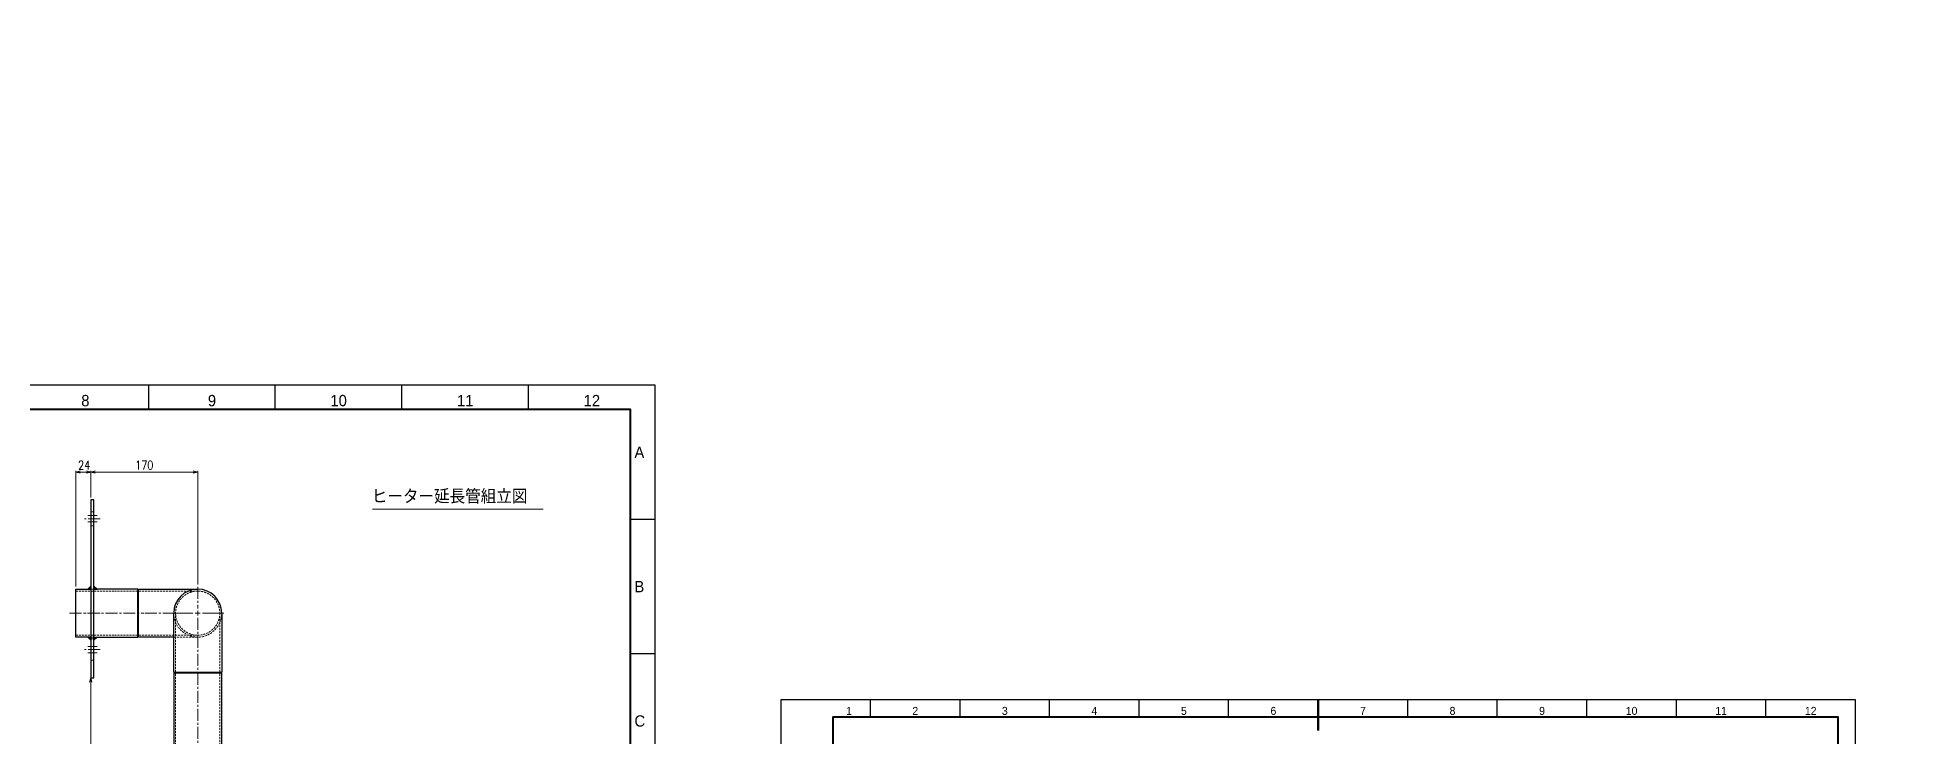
# Model space of a CAD drawing. Header units: millimetres. Extents: x 0 to 70370, y 0 to 11543.
# Drawn here: x 3318 to 6309, y 2103 to 3214 of the extents above; entities that cross this region are included whole.
import ezdxf
from ezdxf import colors
from ezdxf.entities.mleader import LeaderData, LeaderLine
from ezdxf.enums import TextEntityAlignment as Align
from ezdxf.math import Vec2, Vec3

# ---------------------------------------------------------------- set-up
doc = ezdxf.new("R2010")
doc.units = ezdxf.units.MM
doc.linetypes.add('CENTER2', pattern=[28.575, 19.05, -3.175, 3.175, -3.175])
doc.linetypes.add('HIDDEN2', pattern=[4.7625, 3.175, -1.5875])
for name, color, linetype, lineweight in [('01_外形線', 7, 'Continuous', 25), ('03_かくれ線', 6, 'HIDDEN2', 13), ('04_中心線', 1, 'CENTER2', 9), ('06_文字', 7, 'Continuous', 13), ('07_寸法線', 3, 'Continuous', 9), ('99_図枠', 7, 'Continuous', 40)]:
    doc.layers.add(name, color=color, linetype=linetype, lineweight=lineweight)
doc.styles.add('KSS_TXT', font='txt.shx', dxfattribs={"bigfont": 'extfont2.shx'})
doc.styles.get("Standard").update_dxf_attribs({"font": 'arial.ttf'})
doc.styles.add('寸法用', font='simplex.shx', dxfattribs={"width": 0.8, "bigfont": '@extfont2.shx'})
doc.styles.add('表題用', font='MS PGothic.ttf')
doc.dimstyles.new('機械製図用', dxfattribs={"dimtxt": 3.5, "dimasz": 3.5, "dimexe": 2, "dimexo": 0, "dimgap": 1.2, "dimtad": 1, "dimdsep": 46, "dimtxsty": '寸法用', "dimblk": 'OPEN30', "dimcen": 0, "dimclrd": 256, "dimclre": 256, "dimclrt": 7, "dimazin": 2, "dimtm": 1e-09, "dimtfac": 0.75, "dimtmove": 0, "dimatfit": 3, "dimldrblk": 'OPEN30', "dimfxl": 1, "dimlwd": -1, "dimlwe": -1, "dimarcsym": 0})

# ---------------------------------------------------------------- blocks, each defined once
blk = doc.blocks.new('*U2037')
at = {"layer": '04_中心線', "color": 0, "linetype": 'CENTER2', "transparency": 16777216}
for p, q in [((0, 7.63), (0, 41.65)), ((-41.65, 0), (-7.63, 0)), ((0, -41.65), (0, -7.63)), ((7.63, 0), (95.3, 0))]:
    blk.add_line(p, q, dxfattribs=at)
at = {"layer": '04_中心線', "color": 0, "linetype": 'Continuous', "transparency": 16777216}
for p, q in [((0, -3.815), (0, 3.815)), ((-3.815, 0), (3.815, 0))]:
    blk.add_line(p, q, dxfattribs=at)
blk = doc.blocks.new('*U2038')
at = {"layer": '04_中心線', "color": 0, "linetype": 'CENTER2', "transparency": 16777216}
for p, q in [((0, 7.63), (0, 41.65)), ((-41.65, 0), (-7.63, 0)), ((7.63, 0), (95.3, 0)), ((0, -41.65), (0, -7.63))]:
    blk.add_line(p, q, dxfattribs=at)
at = {"layer": '04_中心線', "color": 0, "linetype": 'Continuous', "transparency": 16777216}
for p, q in [((-3.815, 0), (3.815, 0)), ((0, -3.815), (0, 3.815))]:
    blk.add_line(p, q, dxfattribs=at)
blk = doc.blocks.new('_Open30')
at = {"color": 0, "linetype": 'ByBlock', "lineweight": -2}
for p, q in [((-1, 0.27), (0, 0)), ((0, 0), (-1, -0.27)), ((0, 0), (-1, 0))]:
    blk.add_line(p, q, dxfattribs=at)
blk = doc.blocks.new('*D2088')
at = {"layer": '07_寸法線', "transparency": 16777216}
for p, q in [((3402.6, 2482.8), (3402.6, 2525.1)), ((3409.6, 2523.1), (3565.6, 2523.1)), ((3572.6, 2344.4), (3572.6, 2525.1))]:
    blk.add_line(p, q, dxfattribs=at)
at = {"layer": 'Defpoints', "color": 0, "transparency": 16777216}
for p in [(3572.6, 2523.1), (3402.6, 2478.8), (3572.6, 2340.4)]:
    blk.add_point(p, dxfattribs=at)
at = {"layer": '07_寸法線', "transparency": 16777216, "xscale": 7, "yscale": 7, "zscale": 7, "rotation": 180}
blk.add_blockref('_Open30', (3402.6, 2523.1), dxfattribs=at)
at = {"layer": '07_寸法線', "transparency": 16777216, "xscale": 7, "yscale": 7, "zscale": 7}
blk.add_blockref('_Open30', (3572.6, 2523.1), dxfattribs=at)
at = {"layer": '07_寸法線', "color": 7, "transparency": 16777216, "insert": (3487.6, 2534.1), "char_height": 14, "attachment_point": 5, "style": '寸法用'}
blk.add_mtext('170', dxfattribs=at)
blk = doc.blocks.new('*D2089')
at = {"layer": '07_寸法線', "transparency": 16777216}
for p, q in [((3378.6, 2340.9), (3378.6, 2525.1)), ((3385.6, 2523.1), (3395.6, 2523.1)), ((3402.6, 2482.8), (3402.6, 2525.1))]:
    blk.add_line(p, q, dxfattribs=at)
at = {"layer": 'Defpoints', "color": 0, "transparency": 16777216}
for p in [(3402.6, 2523.1), (3402.6, 2478.8), (3378.6, 2336.9)]:
    blk.add_point(p, dxfattribs=at)
at = {"layer": '07_寸法線', "transparency": 16777216, "xscale": 7, "yscale": 7, "zscale": 7, "rotation": 180}
blk.add_blockref('_Open30', (3378.6, 2523.1), dxfattribs=at)
at = {"layer": '07_寸法線', "transparency": 16777216, "xscale": 7, "yscale": 7, "zscale": 7}
blk.add_blockref('_Open30', (3402.6, 2523.1), dxfattribs=at)
at = {"layer": '07_寸法線', "color": 7, "transparency": 16777216, "insert": (3392, 2534.1), "char_height": 14, "attachment_point": 5, "style": '寸法用'}
blk.add_mtext('24', dxfattribs=at)
blk = doc.blocks.new('*D2063')
at = {"layer": '07_寸法線', "transparency": 16777216}
for p, q in [((3402.6, 1702.8), (3402.6, 2188.9)), ((3406.6, 2195.9), (3404.6, 2195.9)), ((3523.6, 1695.8), (3400.6, 1695.8))]:
    blk.add_line(p, q, dxfattribs=at)
at = {"layer": 'Defpoints', "color": 0, "transparency": 16777216}
for p in [(3402.6, 2195.9), (3402.6, 2195.9), (3527.6, 1695.8)]:
    blk.add_point(p, dxfattribs=at)
at = {"layer": '07_寸法線', "transparency": 16777216, "xscale": 7, "yscale": 7, "zscale": 7}
for p, rotation in [((3402.6, 2195.9), 90), ((3402.6, 1695.8), 270)]:
    blk.add_blockref('_Open30', p, dxfattribs=dict(at, rotation=rotation))
at = {"layer": '07_寸法線', "color": 7, "transparency": 16777216, "insert": (3388, 1945.8), "char_height": 14, "attachment_point": 5, "rotation": 90, "style": '寸法用'}
blk.add_mtext('(500.13)', dxfattribs=at)
blk = doc.blocks.new('AM_BALLOON1')
at = {"transparency": 16777216}
blk.add_circle((0, 0), 5, dxfattribs=at)
blk.add_attdef('B_NUMBER', text='', height=3, dxfattribs=at).set_placement((0, 0), align=Align.MIDDLE_CENTER)
blk = doc.blocks.new('_OPEN')
at = {"color": 0, "linetype": 'ByBlock'}
for p, q in [((-1, 0.17), (0, 0)), ((0, 0), (-1, -0.17)), ((0, 0), (-1, 0))]:
    blk.add_line(p, q, dxfattribs=at)

msp = doc.modelspace()

# ---------------------------------------------------------------- hatches: boundary and pattern name
h = msp.add_hatch(color=0)
h.dxf.hatch_style = 1
h.paths.add_polyline_path([(3397.627, 2336.91), (3402.627, 2336.91), (3402.627, 2341.91)])
h = msp.add_hatch(color=0)
h.dxf.hatch_style = 1
h.paths.add_polyline_path([(3407.627, 2341.91), (3407.627, 2336.91), (3412.627, 2336.91)])
h = msp.add_hatch(color=0)
h.dxf.hatch_style = 1
h.paths.add_polyline_path([(3397.627, 2260.61), (3402.627, 2255.61), (3402.627, 2260.61)])
h = msp.add_hatch(color=0)
h.dxf.hatch_style = 1
h.paths.add_polyline_path([(3407.627, 2255.61), (3412.627, 2260.61), (3407.627, 2260.61)])

# ---------------------------------------------------------------- linework, layer by layer
for points in [[(3402.627, 2336.91), (3397.627, 2336.91), (3402.627, 2341.91), (3402.627, 2336.91)], [(3407.627, 2336.91), (3412.627, 2336.91), (3407.627, 2341.91), (3407.627, 2336.91)], [(3402.627, 2260.61), (3397.627, 2260.61), (3402.627, 2255.61), (3402.627, 2260.61)], [(3407.627, 2260.61), (3412.627, 2260.61), (3407.627, 2255.61), (3407.627, 2260.61)]]:
    msp.add_lwpolyline(points)
msp.add_arc((3572.625, 2298.76), 38.15, 0, 180)
at = {"layer": '01_外形線'}
for p, q in [((3478.536, 2260.61), (3478.536, 2336.91)), ((3534.475, 2204.67), (3610.775, 2204.67))]:
    msp.add_line(p, q, dxfattribs=at)
for points in [[(3407.627, 2195.76), (3407.627, 2478.76), (3402.627, 2478.76), (3402.627, 2195.76)], [(3610.775, 1698.76), (3610.775, 2203.46), (3534.475, 2203.46), (3534.475, 1698.76)]]:
    msp.add_lwpolyline(points, close=True, dxfattribs=at)
for points in [[(3402.627, 2260.61), (3378.629, 2260.61), (3378.629, 2336.91), (3402.627, 2336.91)], [(3407.627, 2260.61), (3477.325, 2260.61), (3477.325, 2336.91), (3407.627, 2336.91)], [(3534.475, 2260.61), (3478.536, 2260.61), (3477.325, 2262.51), (3477.325, 2335.01), (3478.536, 2336.91), (3572.681, 2336.91)], [(3610.775, 2298.76), (3610.775, 2204.67), (3608.875, 2203.46), (3536.375, 2203.46), (3534.475, 2204.67), (3534.475, 2298.816)]]:
    msp.add_lwpolyline(points, dxfattribs=at)
at = {"layer": '03_かくれ線'}
for p, q in [((3407.627, 2459.76), (3402.627, 2459.76)), ((3407.627, 2437.76), (3402.627, 2437.76)), ((3378.629, 2333.91), (3477.269, 2333.91)), ((3407.627, 2337.01), (3402.627, 2337.01)), ((3402.627, 2336.91), (3407.627, 2336.91)), ((3572.625, 2333.91), (3477.325, 2333.91)), ((3537.475, 2298.76), (3537.475, 2203.46)), ((3607.775, 2298.76), (3607.775, 2203.46)), ((3378.629, 2263.61), (3477.269, 2263.61)), ((3402.627, 2260.61), (3407.627, 2260.61)), ((3407.627, 2260.51), (3402.627, 2260.51)), ((3407.627, 2257.76), (3402.627, 2257.76)), ((3572.625, 2263.61), (3477.325, 2263.61)), ((3534.475, 2260.61), (3572.625, 2260.61)), ((3407.627, 2223.76), (3402.627, 2223.76)), ((3537.475, 1698.76), (3537.475, 2203.46)), ((3607.775, 1698.76), (3607.775, 2203.46))]:
    msp.add_line(p, q, dxfattribs=at)
msp.add_circle((3572.625, 2298.76), 35.15, dxfattribs=at)
msp.add_arc((3572.625, 2298.76), 38.15, 179.915446, 0, dxfattribs=at)
at = {"layer": '04_中心線'}
for p, q in [((3412.627, 2453.76), (3397.627, 2453.76)), ((3417.627, 2448.76), (3392.627, 2448.76)), ((3412.627, 2443.76), (3397.627, 2443.76)), ((3368.629, 2298.76), (3487.325, 2298.76)), ((3417.627, 2298.76), (3392.627, 2298.76)), ((3412.627, 2245.76), (3397.627, 2245.76)), ((3417.627, 2240.76), (3392.627, 2240.76)), ((3412.627, 2235.76), (3397.627, 2235.76)), ((3572.625, 1698.76), (3572.625, 2203.46))]:
    msp.add_line(p, q, dxfattribs=at)
at = {"layer": '07_寸法線'}
msp.add_line((3850.38, 2463.833), (4122.136, 2463.833), dxfattribs=at)
at = {"layer": '99_図枠', "lineweight": 25}
for p, q in [((3494.631, 2622.33), (3494.631, 2661.33)), ((3696.021, 2622.33), (3696.021, 2661.33)), ((3696.021, 2622.33), (3696.021, 2661.33)), ((3897.411, 2622.33), (3897.411, 2661.33)), ((4098.801, 2622.33), (4098.801, 2661.33)), ((4300.191, 2447.712), (4261.191, 2447.712)), ((4300.191, 2234.095), (4261.191, 2234.095)), ((4642.602, 2133.153), (4642.602, 2160.732)), ((4785.014, 2133.153), (4785.014, 2160.732)), ((4927.425, 2133.153), (4927.425, 2160.732)), ((5069.837, 2133.153), (5069.837, 2160.732)), ((5212.248, 2133.153), (5212.248, 2160.732)), ((5497.071, 2133.153), (5497.071, 2160.732)), ((5639.483, 2133.153), (5639.483, 2160.732)), ((5781.894, 2133.153), (5781.894, 2160.732)), ((5781.894, 2133.153), (5781.894, 2160.732)), ((5924.306, 2133.153), (5924.306, 2160.732)), ((6066.717, 2133.153), (6066.717, 2160.732))]:
    msp.add_line(p, q, dxfattribs=at)
at = {"layer": '99_図枠', "lineweight": 53}
msp.add_line((5354.66, 2160.732), (5354.66, 2111.939), dxfattribs=at)
at = {"layer": '99_図枠'}
for points in [[(2000.391, 991.392), (4261.191, 991.392), (4261.191, 2622.33), (2000.391, 2622.33)], [(4582.842, 979.847), (6181.55, 979.847), (6181.55, 2133.153), (4582.842, 2133.153)]]:
    msp.add_lwpolyline(points, close=True, dxfattribs=at)
at = {"layer": 'Defpoints'}
for points in [[(1883.511, 952.392), (4300.191, 952.392), (4300.191, 2661.33), (1883.511, 2661.33)], [(4500.191, 952.392), (6209.129, 952.392), (6209.129, 2160.732), (4500.191, 2160.732)]]:
    msp.add_lwpolyline(points, close=True, dxfattribs=at)

# ---------------------------------------------------------------- block references
at = {"layer": '04_中心線', "linetype": 'CENTER2'}
for name, rotation in [('*U2038', 180), ('*U2037', 270)]:
    msp.add_blockref(name, (3572.625, 2298.76), dxfattribs=dict(at, rotation=rotation))

# ---------------------------------------------------------------- texts
at = {"layer": '06_文字', "color": 3, "style": 'KSS_TXT'}
msp.add_text('ヒーター延長管組立図', height=22.5, dxfattribs=at).set_placement((3849.443, 2472.976))
at = {"layer": '99_図枠', "lineweight": 13, "style": '表題用'}
for s, height, p in [('8', 18, (3393.936, 2622.33)), ('9', 18, (3595.326, 2622.33)), ('10', 18, (3796.716, 2622.33)), ('11', 18, (3998.106, 2622.33)), ('12', 18, (4199.496, 2622.33)), ('1', 12.729, (4608.563, 2133.153)), ('2', 12.729, (4713.808, 2133.153)), ('3', 12.729, (4856.22, 2133.153)), ('4', 12.729, (4998.631, 2133.153)), ('5', 12.729, (5141.043, 2133.153)), ('6', 12.729, (5283.454, 2133.153)), ('7', 12.729, (5425.866, 2133.153)), ('8', 12.729, (5568.277, 2133.153)), ('9', 12.729, (5710.689, 2133.153)), ('10', 12.7286, (5853.1, 2133.153)), ('11', 12.7286, (5995.512, 2133.153)), ('12', 12.7286, (6137.923, 2133.153))]:
    msp.add_text(s, height=height, dxfattribs=at).set_placement(p, align=Align.BOTTOM_CENTER)
for s, p in [('A', (4267.191, 2554.521)), ('B', (4267.191, 2340.904)), ('C', (4267.191, 2127.287))]:
    msp.add_text(s, height=18, dxfattribs=at).set_placement(p, align=Align.MIDDLE_LEFT)

# ---------------------------------------------------------------- dimensions: what is measured, and where the dimension line sits
at = {"layer": '07_寸法線'}
dim = msp.add_linear_dim(base=(3402.627, 2523.051), p1=(3378.629, 2336.91), p2=(3402.627, 2478.76), dimstyle='機械製図用', override={"dimtxt": 14, "dimasz": 7, "dimexo": 4, "dimgap": 4, "dimtmove": 2}, dxfattribs=at)
dim.commit()
dim.dimension.update_dxf_attribs({"geometry": '*D2089', "text_midpoint": (3391.993, 2534.051), "dimtype": 160})
dim = msp.add_linear_dim(base=(3572.625, 2523.051), p1=(3402.627, 2478.76), p2=(3572.625, 2340.41), dimstyle='機械製図用', override={"dimtxt": 14, "dimasz": 7, "dimexo": 4, "dimgap": 4}, dxfattribs=at)
dim.commit()
dim.dimension.update_dxf_attribs({"geometry": '*D2088', "text_midpoint": (3487.626, 2534.051)})
dim = msp.add_linear_dim(base=(3402.627, 2195.892), p1=(3527.625, 1695.76), p2=(3402.627, 2195.892), angle=90, text='(<>)', dimstyle='機械製図用', override={"dimtxt": 14, "dimasz": 7, "dimexo": 4, "dimgap": 4}, dxfattribs=at)
dim.commit()
dim.dimension.update_dxf_attribs({"geometry": '*D2063', "text_midpoint": (3387.96, 1945.826)})

# ---------------------------------------------------------------- leaders
ml = msp.add_multileader_block('Standard', dxfattribs=at)
ml.set_content('AM_BALLOON1', color=256, scale=9.37443182)
ml.set_attribute('B_NUMBER', '1', width=0)
ml.set_leader_properties(color=256, linetype='ByLayer', lineweight=-1)
ml.set_arrow_properties(name='OPEN')
ml.build(insert=Vec2(0, 0))
ml.multileader.update_dxf_attribs({"leader_type": 0, "has_dogleg": 0, "text_right_attachment_type": 6, "dogleg_length": 0, "arrow_head_size": 4.688, "scale": 2.5, "block_connection_type": 1})
ctx = ml.context
ctx.base_point, ctx.scale, ctx.char_height, ctx.arrow_head_size, ctx.landing_gap_size, ctx.plane_origin = Vec3(33418.771, 3166.995), 2.5, 9.375, 4.688, 4.688, Vec3(33418.771, 3166.995)
ctx.right_attachment, ctx.attachment_type = 6, 1
notes = []
notes.append((ctx, [(0, (0, 0, 0), (0, 0), (1, 0), 1, [])]))
ctx.block.insert = Vec3(33418.771, 3166.995)
ml = msp.add_multileader_block('Standard', dxfattribs=at)
ml.set_content('AM_BALLOON1', color=256, scale=7.49954545)
ml.set_attribute('B_NUMBER', '1A', width=0)
ml.set_leader_properties(color=256, linetype='ByLayer', lineweight=-1)
ml.set_arrow_properties(name='OPEN')
ml.build(insert=Vec2(0, 0))
ml.multileader.update_dxf_attribs({"leader_type": 0, "has_dogleg": 0, "text_right_attachment_type": 6, "dogleg_length": 0, "arrow_head_size": 3.75, "scale": 2.5, "block_connection_type": 1})
ctx = ml.context
ctx.base_point, ctx.scale, ctx.char_height, ctx.arrow_head_size, ctx.landing_gap_size, ctx.plane_origin = Vec3(35324.795, 3132.322), 2.5, 7.5, 3.75, 3.75, Vec3(35324.795, 3132.322)
ctx.right_attachment, ctx.attachment_type = 6, 1
notes.append((ctx, [(0, (0, 0, 0), (0, 0), (1, 0), 1, [])]))
ctx.block.insert = Vec3(35324.795, 3132.322)
ml = msp.add_multileader_block('Standard', dxfattribs=at)
ml.set_content('AM_BALLOON1', color=256, scale=7.49954545)
ml.set_attribute('B_NUMBER', '2', width=0)
ml.set_leader_properties(color=256, linetype='ByLayer', lineweight=-1)
ml.set_arrow_properties(name='OPEN')
ml.build(insert=Vec2(0, 0))
ml.multileader.update_dxf_attribs({"leader_type": 0, "has_dogleg": 0, "text_right_attachment_type": 6, "dogleg_length": 0, "arrow_head_size": 3.75, "scale": 2.5, "block_connection_type": 1})
ctx = ml.context
ctx.base_point, ctx.scale, ctx.char_height, ctx.arrow_head_size, ctx.landing_gap_size, ctx.plane_origin = Vec3(37084.606, 2712.991), 2.5, 7.5, 3.75, 3.75, Vec3(37084.606, 2712.991)
ctx.right_attachment, ctx.attachment_type = 6, 1
notes.append((ctx, [(0, (0, 0, 0), (0, 0), (1, 0), 1, [])]))
ctx.block.insert = Vec3(37084.606, 2712.991)
ml = msp.add_multileader_block('Standard', dxfattribs=at)
ml.set_content('AM_BALLOON1', color=256, scale=7.49954545)
ml.set_attribute('B_NUMBER', '3', width=0)
ml.set_leader_properties(color=256, linetype='ByLayer', lineweight=-1)
ml.set_arrow_properties(name='OPEN')
ml.build(insert=Vec2(0, 0))
ml.multileader.update_dxf_attribs({"leader_type": 0, "has_dogleg": 0, "text_right_attachment_type": 6, "dogleg_length": 0, "arrow_head_size": 3.75, "scale": 2.5, "block_connection_type": 1})
ctx = ml.context
ctx.base_point, ctx.scale, ctx.char_height, ctx.arrow_head_size, ctx.landing_gap_size, ctx.plane_origin = Vec3(38565.945, 2679.176), 2.5, 7.5, 3.75, 3.75, Vec3(38565.945, 2679.176)
ctx.right_attachment, ctx.attachment_type = 6, 1
notes.append((ctx, [(0, (0, 0, 0), (0, 0), (1, 0), 1, [])]))
ctx.block.insert = Vec3(38565.945, 2679.176)
ml = msp.add_multileader_block('Standard', dxfattribs=at)
ml.set_content('AM_BALLOON1', color=256, scale=6.99957576)
ml.set_attribute('B_NUMBER', '1', width=0)
ml.set_leader_properties(color=256, linetype='ByLayer', lineweight=-1)
ml.set_arrow_properties(name='OPEN')
ml.build(insert=Vec2(0, 0))
ml.multileader.update_dxf_attribs({"leader_type": 0, "has_dogleg": 0, "text_right_attachment_type": 6, "dogleg_length": 0, "arrow_head_size": 3.5, "scale": 2.5, "block_connection_type": 1})
ctx = ml.context
ctx.base_point, ctx.scale, ctx.char_height, ctx.arrow_head_size, ctx.landing_gap_size, ctx.plane_origin = Vec3(22618.86, 2460.666), 2.5, 7, 3.5, 3.5, Vec3(22618.86, 2460.666)
ctx.right_attachment, ctx.attachment_type = 6, 1
notes.append((ctx, [(0, (0, 0, 0), (0, 0), (1, 0), 1, [])]))
ctx.block.insert = Vec3(22618.86, 2460.666)
ml = msp.add_multileader_block('Standard', dxfattribs=at)
ml.set_content('AM_BALLOON1', color=256, scale=7.49954545)
ml.set_attribute('B_NUMBER', '1B', width=0)
ml.set_leader_properties(color=256, linetype='ByLayer', lineweight=-1)
ml.set_arrow_properties(name='OPEN')
ml.build(insert=Vec2(0, 0))
ml.multileader.update_dxf_attribs({"leader_type": 0, "has_dogleg": 0, "text_right_attachment_type": 6, "dogleg_length": 0, "arrow_head_size": 3.75, "scale": 2.5, "block_connection_type": 1})
ctx = ml.context
ctx.base_point, ctx.scale, ctx.char_height, ctx.arrow_head_size, ctx.landing_gap_size, ctx.plane_origin = Vec3(35324.795, 2449.628), 2.5, 7.5, 3.75, 3.75, Vec3(35324.795, 2449.628)
ctx.right_attachment, ctx.attachment_type = 6, 1
notes.append((ctx, [(0, (0, 0, 0), (0, 0), (1, 0), 1, [])]))
ctx.block.insert = Vec3(35324.795, 2449.628)
for ctx, leaders in notes:
    for number, flags, end, landing, length, lines in leaders:
        leader = LeaderData()
        leader.index, (leader.has_last_leader_line, leader.has_dogleg_vector, leader.attachment_direction) = number, flags
        leader.last_leader_point, leader.dogleg_vector, leader.dogleg_length = Vec3(end), Vec3(landing), length
        for number, points, colour, breaks in lines:
            line = LeaderLine()
            line.index, line.vertices, line.color, line.breaks = number, Vec3.list(points), colors.encode_raw_color(colour), breaks
            leader.lines.append(line)
        ctx.leaders.append(leader)

doc.saveas('drawing.dxf')
